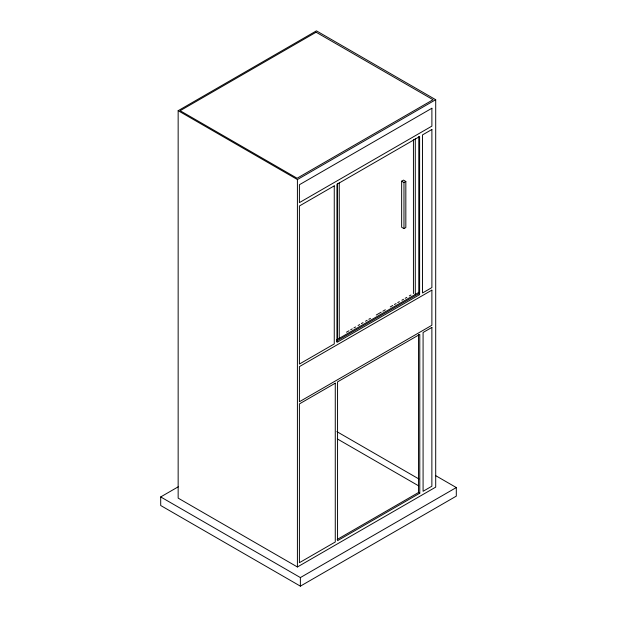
<?xml version="1.0" encoding="UTF-8"?>
<svg xmlns="http://www.w3.org/2000/svg" width="617" height="617" viewBox="0 0 617 617"><rect width="100%" height="100%" fill="white"/><g stroke="black" fill="none" stroke-linecap="round" stroke-linejoin="round"><path stroke-width="0.93" d="M178.151 110.69L316.436 30.85L435.702 99.707L435.702 487.129L297.409 566.977L178.151 498.12L178.151 110.69L297.409 179.547L435.702 99.707M401.652 181.182L403.51 180.11L405.832 181.452L405.832 227.534L403.973 228.606L401.652 227.272L401.652 181.182L403.973 182.524L405.832 181.452M346.492 332.201L348.975 330.766M350.626 329.81L352.276 328.853M353.934 327.905L355.585 326.948M358.061 325.514L359.719 324.565M361.369 323.609L363.02 322.652M365.503 321.226L367.154 320.269M368.804 319.313L370.462 318.357M376.247 315.017L381.206 312.156M382.856 311.199L385.34 309.773M390.291 306.911L392.774 305.477M394.425 304.52L396.083 303.572M397.734 302.615L399.384 301.659M401.868 300.232L403.518 299.276M405.168 298.32L406.827 297.363M409.302 295.936L410.953 294.98M336.705 339.805L419.182 292.188M336.458 341.193L418.789 293.661L418.789 136.542M419.614 294.656L337.013 342.342L337.013 184.267L419.614 136.573L419.614 294.656L418.789 293.661M435.517 475.553L456.302 487.553L456.302 496.13L300.379 586.15L160.698 505.508L160.698 496.932L178.205 486.821M337.167 539.482L418.48 492.536L419.776 493.207L419.776 334.406L337.553 381.877L337.553 540.669L419.776 493.207M160.698 496.932L300.379 577.574L456.302 487.553M336.851 431.615L418.958 479.016M337.268 438.88L418.704 485.887M418.48 334.375L418.48 492.536M415.287 138.725L415.287 294.618M413.436 139.581L413.436 293.545M403.973 182.524L403.973 228.606M339.257 182.624L339.257 338.517M337.406 183.696L337.406 339.589M300.379 577.574L300.379 586.15M297.409 179.547L297.409 566.977M431.877 327.419L431.869 486.219L423.085 491.294L423.085 332.494L431.877 327.419M431.885 290.129L431.877 325.267L299.407 401.744L299.407 366.614L431.885 290.129M431.885 129.493L431.885 287.576L422.506 292.982L422.506 134.907L431.885 129.493M431.892 108.245L431.885 126.13L299.407 202.615L299.407 184.738L431.892 108.245M316.112 32.215L180.141 110.713L297.085 178.236L433.057 99.73L316.112 32.215M334.26 185.856L299.407 205.978L299.407 364.053L334.26 343.931L334.26 185.856M335.27 383.196L299.407 403.904L299.407 562.696L335.27 541.996L335.27 383.196"/></g></svg>
